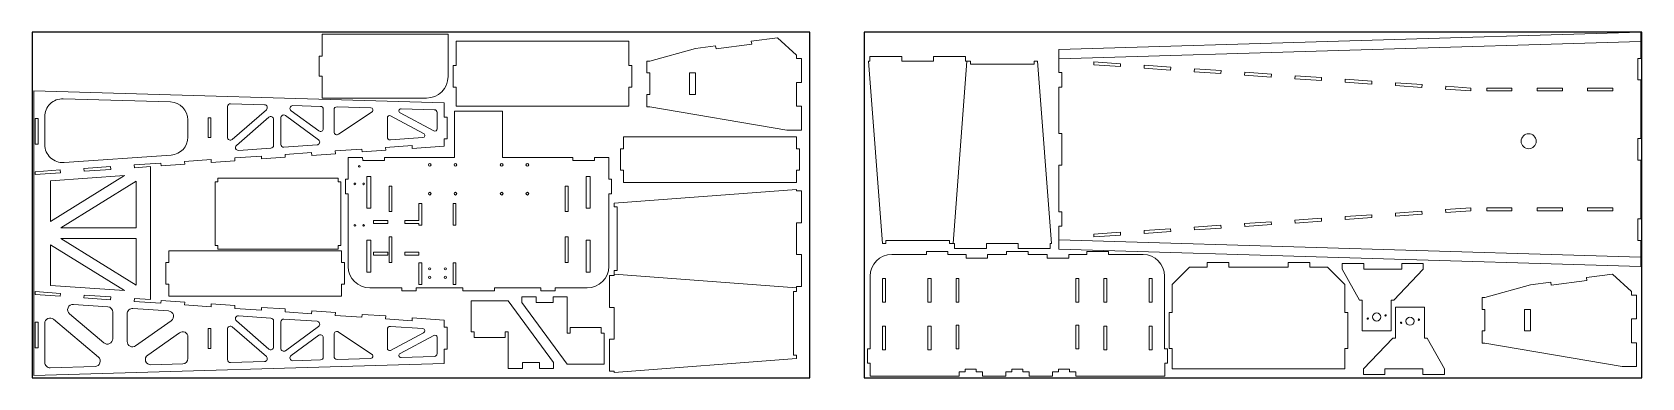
# Model space of a CAD drawing. Header units: inches. Extents: x -19891 to 11377, y -5499 to 7773.
# Drawn here: x 5698 to 11377, y 11 to 1230 of the extents above; entities that cross this region are included whole.
import ezdxf

# ---------------------------------------------------------------- set-up
doc = ezdxf.new("R2010")
doc.units = ezdxf.units.IN
doc.header["$MEASUREMENT"] = 0

msp = doc.modelspace()

# ---------------------------------------------------------------- linework, layer by layer
at = {"color": 3, "linetype": 'Continuous', "lineweight": 0}
for p, q in [((7165.216, 1222.944), (6720.494, 1222.944)), ((6720.494, 1145.086), (6720.494, 1222.944)), ((7802.908, 1198.285), (7193.308, 1198.285)), ((7193.308, 1198.285), (7193.308, 1112.267)), ((7802.908, 1112.267), (7802.908, 1198.285)), ((8327.348, 1210.4), (8235.289, 1198.352)), ((8235.289, 1198.352), (8236.664, 1187.841)), ((8394.239, 1149.011), (8327.348, 1210.4)), ((9320.767, 1168.801), (11373.839, 1230.094)), ((11373.839, 1230.094), (11373.839, 1137.821)), ((6710.334, 1145.086), (6720.494, 1145.086)), ((6710.334, 1075.086), (6710.334, 1145.086)), ((8037.734, 1172.497), (7877.066, 1128.073)), ((8109.363, 1181.872), (8037.734, 1172.497)), ((8110.738, 1171.361), (8109.363, 1181.872)), ((8236.664, 1187.841), (8110.738, 1171.361)), ((8394.753, 1137.022), (8394.239, 1149.011)), ((8411.753, 1137.022), (8394.753, 1137.022)), ((8411.753, 1052.909), (8411.753, 1137.022)), ((8766.174, 1144.359), (8653.774, 1144.359)), ((8653.774, 1144.359), (8653.774, 1127.359)), ((8766.174, 1127.359), (8766.174, 1144.359)), ((8990.973, 1144.359), (8878.573, 1144.359)), ((8878.573, 1144.359), (8878.573, 1127.359)), ((8990.973, 1127.359), (8990.973, 1144.359)), ((9320.767, 1087.421), (9320.767, 1168.801)), ((11373.839, 1137.821), (11363.679, 1137.821)), ((11363.679, 1137.821), (11363.679, 1061.621)), ((7193.308, 1112.267), (7182.708, 1112.267)), ((7182.708, 1112.267), (7182.708, 1036.067)), ((7813.508, 1112.267), (7802.908, 1112.267)), ((7813.508, 1036.067), (7813.508, 1112.267)), ((7877.066, 1128.073), (7866.906, 1128.073)), ((7866.906, 1128.073), (7866.906, 1086.479)), ((7866.906, 1086.479), (7877.066, 1086.479)), ((7877.066, 1086.479), (7877.066, 1010.279)), ((8016.906, 1086.479), (8016.906, 1010.279)), ((8037.734, 1086.479), (8016.906, 1086.479)), ((8037.734, 1010.279), (8037.734, 1086.479)), ((8653.774, 1127.359), (8648.774, 1127.359)), ((8648.774, 1127.359), (8697.574, 484.261)), ((8878.573, 1127.359), (8766.174, 1127.359)), ((8995.973, 1127.359), (8947.173, 484.261)), ((8995.973, 1127.359), (8990.973, 1127.359)), ((9008.373, 1127.359), (8995.973, 1127.359)), ((9008.373, 1116.737), (9008.373, 1127.359)), ((9233.172, 1116.737), (9008.373, 1116.737)), ((9245.572, 1127.359), (9233.172, 1127.359)), ((9233.172, 1127.359), (9233.172, 1116.737)), ((9294.372, 484.261), (9245.572, 1127.359)), ((9330.927, 1087.421), (9320.767, 1087.421)), ((9330.927, 1036.621), (9330.927, 1087.421)), ((9443.6, 1115.423), (9444.303, 1125.54)), ((9537.337, 1108.912), (9443.6, 1115.423)), ((9444.303, 1125.54), (9538.04, 1119.03)), ((9538.04, 1119.03), (9537.337, 1108.912)), ((9620.946, 1103.105), (9621.649, 1113.222)), ((9714.71, 1096.592), (9620.946, 1103.105)), ((9621.649, 1113.222), (9715.412, 1106.71)), ((9715.412, 1106.71), (9714.71, 1096.592)), ((9798.292, 1090.787), (9798.995, 1100.905)), ((9892.082, 1084.272), (9798.292, 1090.787)), ((9798.995, 1100.905), (9892.785, 1094.39)), ((9892.785, 1094.39), (9892.082, 1084.272)), ((9975.639, 1078.469), (9976.341, 1088.587)), ((9976.341, 1088.587), (10070.158, 1082.07)), ((10070.158, 1082.07), (10069.455, 1071.953)), ((7151.866, 980.993), (5704.179, 1023.651)), ((5704.179, 1023.651), (5704.179, 18.891)), ((6710.334, 1075.086), (6720.494, 1075.086)), ((6720.494, 997.635), (6720.494, 1075.086)), ((7182.708, 1036.067), (7193.308, 1036.067)), ((7193.308, 1036.067), (7193.308, 969.657)), ((7802.908, 969.657), (7802.908, 1036.067)), ((7802.908, 1036.067), (7813.508, 1036.067)), ((8394.753, 968.795), (8394.753, 1052.909)), ((8394.753, 1052.909), (8411.753, 1052.909)), ((9320.767, 872.45), (9320.767, 1036.621)), ((9320.767, 1036.621), (9330.927, 1036.621)), ((10069.455, 1071.953), (9975.639, 1078.469)), ((10152.985, 1066.151), (10153.687, 1076.269)), ((10246.828, 1059.633), (10152.985, 1066.151)), ((10153.687, 1076.269), (10247.53, 1069.751)), ((10247.53, 1069.751), (10246.828, 1059.633)), ((10330.331, 1053.833), (10331.034, 1063.951)), ((10424.2, 1047.313), (10330.331, 1053.833)), ((10331.034, 1063.951), (10424.903, 1057.431)), ((10424.903, 1057.431), (10424.2, 1047.313)), ((10507.677, 1041.515), (10508.38, 1051.633)), ((10601.573, 1034.993), (10507.677, 1041.515)), ((10508.38, 1051.633), (10602.276, 1045.111)), ((10602.276, 1045.111), (10601.573, 1034.993)), ((10685.023, 1029.197), (10685.726, 1039.315)), ((10774.399, 1022.99), (10685.023, 1029.197)), ((10685.726, 1039.315), (10774.399, 1033.156)), ((10774.399, 1033.156), (10774.399, 1022.99)), ((10830.279, 1033.156), (10919.179, 1033.156)), ((10830.279, 1022.99), (10830.279, 1033.156)), ((10919.179, 1022.99), (10830.279, 1022.99)), ((10919.179, 1033.156), (10919.179, 1022.99)), ((11008.079, 1022.99), (11008.079, 1033.156)), ((11008.079, 1033.156), (11096.979, 1033.156)), ((11096.979, 1022.99), (11008.079, 1022.99)), ((11096.979, 1033.156), (11096.979, 1022.99)), ((11185.879, 1033.156), (11274.779, 1033.156)), ((11185.879, 1022.99), (11185.879, 1033.156)), ((11274.779, 1022.99), (11185.879, 1022.99)), ((11274.779, 1033.156), (11274.779, 1022.99)), ((11363.679, 1061.621), (11373.839, 1061.621)), ((11373.839, 1061.621), (11373.839, 854.721)), ((6185.805, 984.048), (5807.649, 995.191)), ((6387.134, 859.688), (6387.134, 967.652)), ((6517.728, 974.267), (6397.594, 977.807)), ((6715.189, 968.449), (6617.635, 971.324)), ((6892.883, 963.213), (6773.609, 966.728)), ((7151.866, 980.993), (7151.866, 930.193)), ((7193.308, 969.657), (7802.908, 969.657)), ((7877.066, 1010.279), (7866.906, 1010.279)), ((7866.906, 1010.279), (7866.906, 967.219)), ((7866.906, 967.219), (7877.066, 967.219)), ((7877.066, 967.219), (8360.953, 884.681)), ((8016.906, 1010.279), (8037.734, 1010.279)), ((8411.753, 968.795), (8394.753, 968.795)), ((8411.753, 884.681), (8411.753, 968.795)), ((5708.394, 925.485), (5708.394, 835.485)), ((5718.554, 925.485), (5708.394, 925.485)), ((5718.554, 835.485), (5718.554, 925.485)), ((5742.279, 931.718), (5742.279, 833.684)), ((6247.434, 859.95), (6247.434, 920.576)), ((6318.554, 928.053), (6318.554, 858.053)), ((6328.714, 928.053), (6318.554, 928.053)), ((6328.714, 858.053), (6328.714, 928.053)), ((6524.094, 956.444), (6403.96, 852.02)), ((6532.917, 930.459), (6418.375, 830.896)), ((6549.742, 831.184), (6549.742, 922.791)), ((6575.142, 927.948), (6575.142, 834.359)), ((6708.314, 850.692), (6591.294, 936.153)), ((6708.898, 881.718), (6611.343, 952.963)), ((6725.05, 958.293), (6725.05, 889.923)), ((6763.15, 878.527), (6763.15, 956.572)), ((6896.906, 949.27), (6778.973, 870.092)), ((6951.158, 860.476), (6951.158, 928.029)), ((7079.112, 872.589), (6962.359, 934.755)), ((7115.265, 882.115), (6995.8, 945.726)), ((7116.605, 956.621), (6999.606, 960.068)), ((7126.466, 888.841), (7126.466, 946.465)), ((7151.866, 930.193), (7162.026, 930.193)), ((7162.026, 930.193), (7162.026, 853.993)), ((7357.177, 951.499), (7188.276, 951.499)), ((7188.276, 787.527), (7188.276, 951.499)), ((7357.177, 787.527), (7357.177, 951.499)), ((6318.554, 858.053), (6328.714, 858.053)), ((6962.022, 850.341), (7076.058, 858.261)), ((7151.866, 853.993), (7151.866, 827.899)), ((7151.866, 853.993), (7162.026, 853.993)), ((8394.137, 860.693), (7784.537, 860.693)), ((7784.537, 860.693), (7784.537, 819.099)), ((8360.953, 884.681), (8411.753, 884.681)), ((8394.137, 819.099), (8394.137, 860.693)), ((9330.927, 872.45), (9320.767, 872.45)), ((9330.927, 760.792), (9330.927, 872.45)), ((11373.839, 854.721), (11363.679, 854.721)), ((11363.679, 854.721), (11363.679, 778.521)), ((5708.394, 835.485), (5718.554, 835.485)), ((5810.179, 770.337), (6188.334, 796.603)), ((6425.745, 813.092), (6540.286, 821.048)), ((6586.006, 824.224), (6703.026, 832.351)), ((6590.008, 799.04), (6683.798, 805.555)), ((6590.711, 788.923), (6590.008, 799.04)), ((6683.798, 805.555), (6684.501, 795.437)), ((6768.084, 801.243), (6684.501, 795.437)), ((6767.381, 811.36), (6861.144, 817.873)), ((6768.084, 801.243), (6767.381, 811.36)), ((6861.144, 817.873), (6861.847, 807.755)), ((6945.456, 813.562), (6861.847, 807.755)), ((6944.754, 823.68), (7038.49, 830.191)), ((6945.456, 813.562), (6944.754, 823.68)), ((7038.49, 830.191), (7039.193, 820.073)), ((7151.866, 827.899), (7039.193, 820.073)), ((7784.537, 819.099), (7773.937, 819.099)), ((7773.937, 819.099), (7773.937, 742.899)), ((8404.737, 819.099), (8394.137, 819.099)), ((8404.737, 742.899), (8404.737, 819.099)), ((5708.394, 737.806), (5797.068, 743.965)), ((5797.068, 743.965), (5797.77, 733.848)), ((5880.518, 749.761), (5974.414, 756.283)), ((5881.22, 739.644), (5880.518, 749.761)), ((5975.116, 746.165), (5881.22, 739.644)), ((5974.414, 756.283), (5975.116, 746.165)), ((6057.89, 762.081), (6151.76, 768.601)), ((6058.593, 751.963), (6057.89, 762.081)), ((6115.242, 755.898), (6058.593, 751.963)), ((6115.242, 755.898), (6115.242, 286.644)), ((6151.76, 768.601), (6152.463, 758.483)), ((6235.966, 764.283), (6152.463, 758.483)), ((6235.263, 774.401), (6329.106, 780.919)), ((6235.966, 764.283), (6235.263, 774.401)), ((6329.106, 780.919), (6329.809, 770.801)), ((6413.338, 776.603), (6329.809, 770.801)), ((6412.636, 786.721), (6506.452, 793.237)), ((6413.338, 776.603), (6412.636, 786.721)), ((6506.452, 793.237), (6507.155, 783.119)), ((6590.711, 788.923), (6507.155, 783.119)), ((6863.805, 787.527), (6813.005, 787.527)), ((6813.005, 787.527), (6813.005, 711.167)), ((6863.805, 787.527), (6864.426, 777.386)), ((6864.426, 777.386), (6940.626, 777.386)), ((6940.626, 787.527), (7188.276, 787.527)), ((6940.626, 777.386), (6940.626, 787.527)), ((7605.448, 787.527), (7357.177, 787.527)), ((7605.448, 787.527), (7605.448, 777.386)), ((7605.448, 777.386), (7681.648, 777.386)), ((7732.448, 787.527), (7681.648, 787.527)), ((7681.648, 777.386), (7681.648, 787.527)), ((7732.448, 787.527), (7732.448, 711.167)), ((7773.937, 742.899), (7784.537, 742.899)), ((7784.537, 742.899), (7784.537, 699.839)), ((8394.137, 699.839), (8394.137, 742.899)), ((8394.137, 742.899), (8404.737, 742.899)), ((9320.767, 596.621), (9320.767, 760.792)), ((9320.767, 760.792), (9330.927, 760.792)), ((11363.679, 778.521), (11373.839, 778.521)), ((11373.839, 778.521), (11373.839, 571.621)), ((5708.394, 727.64), (5708.394, 737.806)), ((5797.77, 733.848), (5708.394, 727.64)), ((6023.626, 724.074), (5762.599, 705.943)), ((6023.626, 724.074), (5762.599, 562.717)), ((5762.599, 705.943), (5762.599, 562.717)), ((6064.442, 704.513), (5798.829, 540.321)), ((6064.442, 540.321), (6064.442, 704.513)), ((6343.304, 702.21), (6353.118, 702.21)), ((6343.304, 477.41), (6343.304, 702.21)), ((6353.118, 714.609), (6776.973, 714.609)), ((6353.118, 702.21), (6353.118, 714.609)), ((6776.973, 714.609), (6776.973, 702.21)), ((6786.787, 702.21), (6776.973, 702.21)), ((6786.787, 477.41), (6786.787, 702.21)), ((6803.291, 711.167), (6813.005, 711.167)), ((6803.291, 711.167), (6803.291, 660.367)), ((6879.005, 608.787), (6879.005, 721.187)), ((6879.005, 721.187), (6893.005, 721.187)), ((6893.005, 721.187), (6893.005, 608.787)), ((6956.934, 687.451), (6967.094, 687.451)), ((6956.934, 597.535), (6956.934, 687.451)), ((6967.094, 687.451), (6967.094, 597.535)), ((7578.359, 687.451), (7578.359, 597.535)), ((7588.519, 687.451), (7578.359, 687.451)), ((7588.519, 597.535), (7588.519, 687.451)), ((7652.448, 721.187), (7652.448, 608.787)), ((7666.448, 721.187), (7652.448, 721.187)), ((7666.448, 608.787), (7666.448, 721.187)), ((7742.162, 711.167), (7732.448, 711.167)), ((7742.162, 711.167), (7742.162, 660.367)), ((7784.537, 699.839), (8394.137, 699.839)), ((6813.005, 660.367), (6803.291, 660.367)), ((6813.005, 660.367), (6813.005, 403.987)), ((7062.567, 565.323), (7062.567, 625.808)), ((7062.567, 625.808), (7072.727, 625.808)), ((7072.727, 625.808), (7072.727, 549.608)), ((7182.727, 625.808), (7182.727, 549.608)), ((7192.887, 625.808), (7182.727, 625.808)), ((7192.887, 549.608), (7192.887, 625.808)), ((7732.448, 660.367), (7732.448, 403.987)), ((7732.448, 660.367), (7742.162, 660.367)), ((8394.872, 675.263), (7751.774, 626.462)), ((7751.774, 626.462), (7751.774, 614.063)), ((8394.872, 670.263), (8394.872, 675.263)), ((8411.872, 670.263), (8394.872, 670.263)), ((8411.872, 557.863), (8411.872, 670.263)), ((6893.005, 608.787), (6879.005, 608.787)), ((6967.094, 597.535), (6956.934, 597.535)), ((7578.359, 597.535), (7588.519, 597.535)), ((7652.448, 608.787), (7666.448, 608.787)), ((7751.774, 614.063), (7762.396, 614.063)), ((7762.396, 614.063), (7762.396, 389.263)), ((9330.927, 596.621), (9320.767, 596.621)), ((9330.927, 545.821), (9330.927, 596.621)), ((10152.985, 567.09), (10246.828, 573.609)), ((10246.828, 573.609), (10247.53, 563.491)), ((10330.331, 579.408), (10424.2, 585.928)), ((10331.034, 569.291), (10330.331, 579.408)), ((10424.903, 575.811), (10331.034, 569.291)), ((10424.2, 585.928), (10424.903, 575.811)), ((10507.677, 591.726), (10601.573, 598.248)), ((10508.38, 581.609), (10507.677, 591.726)), ((10602.276, 588.13), (10508.38, 581.609)), ((10601.573, 598.248), (10602.276, 588.13)), ((10685.023, 604.044), (10774.399, 610.252)), ((10685.726, 593.927), (10685.023, 604.044)), ((10774.399, 600.085), (10685.726, 593.927)), ((10774.399, 610.252), (10774.399, 600.085)), ((10830.279, 610.252), (10919.179, 610.252)), ((10830.279, 600.085), (10830.279, 610.252)), ((10919.179, 600.085), (10830.279, 600.085)), ((10919.179, 610.252), (10919.179, 600.085)), ((11008.079, 610.252), (11096.979, 610.252)), ((11008.079, 600.085), (11008.079, 610.252)), ((11096.979, 600.085), (11008.079, 600.085)), ((11096.979, 610.252), (11096.979, 600.085)), ((11185.879, 610.252), (11274.779, 610.252)), ((11185.879, 600.085), (11185.879, 610.252)), ((11274.779, 600.085), (11185.879, 600.085)), ((11274.779, 610.252), (11274.779, 600.085)), ((11373.839, 571.621), (11363.679, 571.621)), ((11363.679, 571.621), (11363.679, 495.421)), ((5798.829, 540.321), (6064.442, 540.321)), ((6952.567, 565.483), (6902.567, 565.483)), ((6902.567, 555.323), (6902.567, 565.483)), ((6952.567, 555.323), (6902.567, 555.323)), ((6952.567, 555.323), (6952.567, 565.483)), ((7012.567, 555.323), (7012.567, 565.323)), ((7062.567, 565.323), (7012.567, 565.323)), ((7012.567, 555.323), (7062.567, 555.323)), ((7062.567, 555.323), (7062.567, 549.608)), ((7072.727, 549.608), (7062.567, 549.608)), ((7182.727, 549.608), (7192.887, 549.608)), ((8394.872, 445.463), (8394.872, 557.863)), ((8394.872, 557.863), (8411.872, 557.863)), ((9320.767, 464.44), (9320.767, 545.821)), ((9320.767, 545.821), (9330.927, 545.821)), ((9443.6, 517.819), (9537.337, 524.329)), ((9444.303, 507.701), (9443.6, 517.819)), ((9538.04, 514.212), (9444.303, 507.701)), ((9537.337, 524.329), (9538.04, 514.212)), ((9620.946, 530.137), (9714.71, 536.649)), ((9621.649, 520.019), (9620.946, 530.137)), ((9715.412, 526.532), (9621.649, 520.019)), ((9714.71, 536.649), (9715.412, 526.532)), ((9798.292, 542.455), (9892.082, 548.969)), ((9798.995, 532.337), (9798.292, 542.455)), ((9892.785, 538.851), (9798.995, 532.337)), ((9892.082, 548.969), (9892.785, 538.851)), ((9975.639, 554.773), (10069.455, 561.289)), ((9976.341, 544.655), (9975.639, 554.773)), ((10070.158, 551.171), (9976.341, 544.655)), ((10069.455, 561.289), (10070.158, 551.171)), ((10153.687, 556.973), (10152.985, 567.09)), ((10247.53, 563.491), (10153.687, 556.973)), ((6023.626, 318.468), (5762.599, 479.825)), ((5762.599, 336.599), (5762.599, 479.825)), ((6064.442, 338.029), (5798.829, 502.221)), ((5798.829, 502.221), (6064.442, 502.221)), ((6064.442, 502.221), (6064.442, 338.029)), ((6789.65, 459.251), (6180.05, 459.251)), ((6180.05, 459.251), (6180.05, 417.656)), ((6343.304, 477.41), (6353.118, 477.41)), ((6353.118, 477.41), (6353.118, 465.01)), ((6353.118, 465.01), (6776.973, 465.01)), ((6776.973, 477.41), (6776.973, 465.01)), ((6786.787, 477.41), (6776.973, 477.41)), ((6789.65, 417.656), (6789.65, 459.251)), ((6879.005, 383.987), (6879.005, 496.387)), ((6879.005, 496.387), (6893.005, 496.387)), ((6893.005, 496.387), (6893.005, 383.987)), ((6956.934, 417.703), (6956.934, 507.619)), ((6956.934, 507.619), (6967.094, 507.619)), ((6967.094, 507.619), (6967.094, 417.703)), ((7578.359, 507.619), (7578.359, 417.703)), ((7588.519, 507.619), (7578.359, 507.619)), ((7588.519, 417.703), (7588.519, 507.619)), ((7652.448, 496.387), (7652.448, 383.987)), ((7666.448, 496.387), (7652.448, 496.387)), ((7666.448, 383.987), (7666.448, 496.387)), ((8697.574, 484.261), (8709.974, 484.261)), ((8709.974, 484.261), (8709.974, 494.883)), ((8709.974, 494.883), (8934.773, 494.883)), ((8852.829, 455.92), (8929.029, 455.92)), ((8852.829, 445.92), (8852.829, 455.92)), ((8929.029, 445.92), (8929.029, 455.92)), ((8934.773, 494.883), (8934.773, 484.261)), ((8934.773, 484.261), (8947.173, 484.261)), ((8947.173, 484.261), (8952.173, 484.261)), ((8952.173, 484.261), (8952.173, 467.261)), ((8952.173, 467.261), (9064.573, 467.261)), ((9064.573, 467.261), (9064.573, 484.261)), ((9064.573, 484.261), (9176.972, 484.261)), ((9135.929, 455.92), (9212.129, 455.92)), ((9135.929, 445.92), (9135.929, 455.92)), ((9176.972, 484.261), (9176.972, 467.261)), ((9176.972, 467.261), (9289.372, 467.261)), ((9212.129, 445.92), (9212.129, 455.92)), ((9289.372, 484.261), (9294.372, 484.261)), ((9289.372, 467.261), (9289.372, 484.261)), ((11373.839, 403.148), (9320.767, 464.44)), ((9419.029, 455.92), (9495.229, 455.92)), ((9419.029, 445.92), (9419.029, 455.92)), ((9495.229, 445.92), (9495.229, 455.92)), ((11363.679, 495.421), (11373.839, 495.421)), ((11373.839, 495.421), (11373.839, 403.148)), ((6180.05, 417.656), (6169.45, 417.656)), ((6169.45, 417.656), (6169.45, 341.456)), ((6800.25, 417.656), (6789.65, 417.656)), ((6800.25, 341.456), (6800.25, 417.656)), ((6902.567, 443.356), (6902.567, 453.516)), ((6952.567, 453.516), (6902.567, 453.516)), ((6952.567, 443.356), (6902.567, 443.356)), ((6952.567, 443.356), (6952.567, 453.516)), ((6967.094, 417.703), (6956.934, 417.703)), ((7012.567, 443.516), (7012.567, 453.516)), ((7062.567, 453.516), (7012.567, 453.516)), ((7062.567, 443.516), (7012.567, 443.516)), ((7062.567, 443.516), (7062.567, 453.516)), ((7062.567, 416.087), (7062.567, 339.887)), ((7072.727, 416.087), (7062.567, 416.087)), ((7072.727, 416.087), (7072.727, 339.887)), ((7182.727, 416.087), (7182.727, 339.887)), ((7192.887, 416.087), (7182.727, 416.087)), ((7192.887, 339.887), (7192.887, 416.087)), ((7578.359, 417.703), (7588.519, 417.703)), ((8411.872, 445.463), (8394.872, 445.463)), ((8411.872, 333.063), (8411.872, 445.463)), ((8852.829, 445.92), (8730.627, 445.92)), ((8992.829, 445.92), (8929.029, 445.92)), ((8992.829, 445.92), (8992.829, 432.92)), ((8992.829, 432.92), (9069.029, 432.92)), ((9135.929, 445.92), (9069.029, 445.92)), ((9069.029, 445.92), (9069.029, 432.92)), ((9279.029, 445.92), (9212.129, 445.92)), ((9279.029, 445.92), (9279.029, 432.92)), ((9279.029, 432.92), (9355.229, 432.92)), ((9419.029, 445.92), (9355.229, 445.92)), ((9355.229, 445.92), (9355.229, 432.92)), ((9617.432, 445.92), (9495.229, 445.92)), ((9780.816, 401.082), (9719.817, 340.083)), ((9843.322, 401.082), (9780.816, 401.082)), ((9919.522, 418.082), (9843.322, 418.082)), ((9843.322, 418.082), (9843.322, 401.082)), ((9919.522, 401.082), (9919.522, 418.082)), ((10129.522, 401.082), (9919.522, 401.082)), ((10205.722, 418.082), (10129.522, 418.082)), ((10129.522, 418.082), (10129.522, 401.082)), ((10205.722, 401.082), (10205.722, 418.082)), ((10268.418, 401.082), (10205.722, 401.082)), ((10329.417, 340.083), (10268.418, 401.082)), ((10320.262, 413.978), (10320.262, 393.658)), ((10396.462, 413.978), (10320.262, 413.978)), ((10396.462, 393.658), (10396.462, 413.978)), ((10606.183, 413.978), (10529.983, 413.978)), ((10529.983, 413.978), (10529.983, 393.658)), ((10606.183, 393.658), (10606.183, 413.978)), ((6169.45, 341.456), (6180.05, 341.456)), ((6180.05, 341.456), (6180.05, 298.396)), ((6789.65, 298.396), (6789.65, 341.456)), ((6789.65, 341.456), (6800.25, 341.456)), ((6893.005, 383.987), (6879.005, 383.987)), ((7652.448, 383.987), (7666.448, 383.987)), ((7751.774, 371.863), (7734.774, 371.863)), ((7734.774, 371.863), (7734.774, 259.464)), ((7762.396, 389.263), (7751.774, 389.263)), ((7751.774, 389.263), (7751.774, 376.863)), ((8394.872, 328.063), (7751.774, 376.863)), ((7751.774, 376.863), (7751.774, 371.863)), ((8654.427, 369.72), (8654.427, 113.265)), ((8698.029, 277.533), (8698.029, 361.646)), ((8698.029, 361.646), (8708.629, 361.646)), ((8708.629, 277.533), (8708.629, 361.646)), ((8858.629, 277.533), (8858.629, 361.646)), ((8858.629, 361.646), (8869.229, 361.646)), ((8869.229, 277.533), (8869.229, 361.646)), ((8957.494, 277.533), (8957.494, 361.646)), ((8967.654, 361.646), (8957.494, 361.646)), ((8967.654, 277.533), (8967.654, 361.646)), ((9380.405, 277.533), (9380.405, 361.646)), ((9380.405, 361.646), (9390.565, 361.646)), ((9390.565, 277.533), (9390.565, 361.646)), ((9478.829, 277.533), (9478.829, 361.646)), ((9478.829, 361.646), (9489.429, 361.646)), ((9489.429, 277.533), (9489.429, 361.646)), ((9639.429, 277.533), (9639.429, 361.646)), ((9639.429, 361.646), (9650.029, 361.646)), ((9650.029, 277.533), (9650.029, 361.646)), ((9693.632, 369.72), (9693.632, 113.265)), ((10320.262, 393.658), (10380.587, 285.351)), ((10529.983, 393.658), (10396.462, 393.658)), ((10502.714, 285.351), (10606.183, 393.658)), ((11055.97, 347.723), (10984.341, 338.349)), ((11057.345, 337.212), (11055.97, 347.723)), ((11183.271, 353.693), (11057.345, 337.212)), ((11273.955, 376.251), (11181.896, 364.203)), ((11181.896, 364.203), (11183.271, 353.693)), ((11340.846, 314.862), (11273.955, 376.251)), ((5708.394, 304.736), (5708.394, 314.902)), ((5708.394, 314.902), (5797.77, 308.694)), ((5797.068, 298.577), (5708.394, 304.736)), ((6023.626, 318.468), (5762.599, 336.599)), ((5797.77, 308.694), (5797.068, 298.577)), ((5880.518, 292.781), (5881.22, 302.898)), ((5974.414, 286.259), (5880.518, 292.781)), ((5881.22, 302.898), (5975.116, 296.377)), ((5975.116, 296.377), (5974.414, 286.259)), ((6057.89, 280.461), (6058.593, 290.579)), ((6058.593, 290.579), (6115.242, 286.644)), ((6152.463, 284.059), (6151.76, 273.941)), ((6152.463, 284.059), (6235.966, 278.259)), ((6180.05, 298.396), (6789.65, 298.396)), ((7001.927, 327.787), (6889.205, 327.787)), ((7001.927, 327.787), (7001.927, 317.627)), ((7001.927, 317.627), (7052.727, 317.627)), ((7052.727, 327.787), (7052.727, 317.627)), ((7052.727, 327.787), (7216.897, 327.787)), ((7072.727, 339.887), (7062.567, 339.887)), ((7182.727, 339.887), (7192.887, 339.887)), ((7216.897, 327.787), (7216.897, 317.627)), ((7216.897, 317.627), (7328.556, 317.627)), ((7328.556, 327.787), (7328.556, 317.627)), ((7328.556, 327.787), (7492.727, 327.787)), ((7475.743, 296.493), (7425.743, 296.493)), ((7425.743, 296.493), (7425.743, 276.173)), ((7475.743, 276.173), (7475.743, 296.493)), ((7492.727, 327.787), (7492.727, 317.627)), ((7492.727, 317.627), (7543.527, 317.627)), ((7585.743, 296.493), (7535.743, 296.493)), ((7535.743, 296.493), (7535.743, 276.173)), ((7543.527, 327.787), (7656.248, 327.787)), ((7543.527, 327.787), (7543.527, 317.627)), ((7585.743, 167.866), (7585.743, 296.493)), ((8384.25, 90.864), (8384.25, 315.664)), ((8384.25, 315.664), (8394.872, 315.664)), ((8394.872, 328.063), (8394.872, 333.063)), ((8394.872, 333.063), (8411.872, 333.063)), ((8394.872, 315.664), (8394.872, 328.063)), ((9719.817, 340.083), (9719.817, 241.675)), ((10329.417, 241.675), (10329.417, 340.083)), ((10380.587, 285.351), (10390.747, 285.351)), ((10390.747, 285.351), (10390.747, 176.351)), ((10492.554, 176.351), (10492.554, 285.351)), ((10492.554, 285.351), (10502.714, 285.351)), ((10823.673, 293.924), (10813.513, 293.924)), ((10813.513, 293.924), (10813.513, 252.33)), ((10984.341, 338.349), (10823.673, 293.924)), ((11341.36, 302.873), (11340.846, 314.862)), ((11358.36, 302.873), (11341.36, 302.873)), ((11358.36, 218.76), (11358.36, 302.873)), ((5829.825, 236.328), (5950.827, 134.3)), ((5843.425, 269.896), (5964.427, 261.491)), ((5982.157, 148.864), (5982.157, 242.487)), ((6032.957, 236.312), (6032.957, 138.914)), ((6053.327, 255.317), (6179.208, 246.573)), ((6151.76, 273.941), (6057.89, 280.461)), ((6235.263, 268.141), (6235.966, 278.259)), ((6329.106, 261.623), (6235.263, 268.141)), ((6329.809, 271.741), (6329.106, 261.623)), ((6329.809, 271.741), (6413.338, 265.939)), ((6412.636, 255.821), (6413.338, 265.939)), ((6506.452, 249.305), (6412.636, 255.821)), ((6425.745, 229.45), (6540.286, 221.494)), ((6507.155, 259.423), (6506.452, 249.305)), ((6507.155, 259.423), (6590.711, 253.619)), ((6590.008, 243.502), (6590.711, 253.619)), ((6683.798, 236.987), (6590.008, 243.502)), ((6684.501, 247.105), (6683.798, 236.987)), ((6684.501, 247.105), (6768.084, 241.3)), ((6767.381, 231.182), (6768.084, 241.3)), ((6861.144, 224.669), (6767.381, 231.182)), ((6861.847, 234.787), (6861.144, 224.669)), ((6861.847, 234.787), (6945.456, 228.98)), ((6944.754, 218.862), (6945.456, 228.98)), ((7377.335, 281.851), (7247.015, 281.851)), ((7247.015, 281.851), (7247.015, 172.851)), ((7537.335, 64.544), (7377.335, 281.851)), ((7425.743, 276.173), (7585.743, 58.866)), ((7535.743, 276.173), (7475.743, 276.173)), ((7734.774, 259.464), (7751.774, 259.464)), ((7751.774, 259.464), (7751.774, 147.064)), ((8698.029, 277.533), (8708.629, 277.533)), ((8858.629, 277.533), (8869.229, 277.533)), ((8957.494, 277.533), (8967.654, 277.533)), ((9380.405, 277.533), (9390.565, 277.533)), ((9478.829, 277.533), (9489.429, 277.533)), ((9639.429, 277.533), (9650.029, 277.533)), ((9719.817, 241.675), (9709.217, 241.675)), ((9709.217, 241.675), (9709.217, 114.675)), ((10340.017, 241.675), (10329.417, 241.675)), ((10340.017, 114.675), (10340.017, 241.675)), ((10610.164, 259.623), (10508.357, 259.623)), ((10508.357, 259.623), (10508.357, 150.623)), ((10610.164, 150.623), (10610.164, 259.623)), ((10813.513, 252.33), (10823.673, 252.33)), ((10823.673, 252.33), (10823.673, 176.13)), ((10963.513, 252.33), (10963.513, 176.13)), ((10984.341, 252.33), (10963.513, 252.33)), ((10984.341, 176.13), (10984.341, 252.33)), ((5708.394, 207.057), (5718.554, 207.057)), ((5708.394, 117.057), (5708.394, 207.057)), ((5718.554, 207.057), (5718.554, 117.057)), ((5742.279, 65.045), (5742.279, 202.716)), ((5773.609, 217.28), (5931.37, 84.257)), ((6062.976, 123.339), (6188.857, 211.994)), ((6318.554, 184.489), (6328.714, 184.489)), ((6318.554, 114.489), (6318.554, 184.489)), ((6328.714, 184.489), (6328.714, 114.489)), ((6387.134, 182.854), (6387.134, 74.89)), ((6524.094, 86.098), (6403.96, 190.522)), ((6532.917, 112.083), (6418.375, 211.646)), ((6549.742, 211.358), (6549.742, 119.752)), ((6575.142, 114.594), (6575.142, 208.183)), ((6586.006, 218.318), (6703.026, 210.191)), ((6708.314, 191.85), (6591.294, 106.389)), ((6896.906, 93.272), (6778.973, 172.45)), ((7038.49, 212.351), (6944.754, 218.862)), ((6951.158, 182.066), (6951.158, 114.513)), ((6962.022, 192.201), (7076.058, 184.281)), ((7039.193, 222.469), (7038.49, 212.351)), ((7039.193, 222.469), (7151.866, 214.643)), ((7151.866, 189.17), (7151.866, 214.643)), ((7151.866, 189.17), (7162.026, 189.17)), ((7162.026, 112.349), (7162.026, 189.17)), ((7247.015, 172.851), (7257.175, 172.851)), ((7257.175, 172.851), (7257.175, 152.851)), ((7367.175, 152.851), (7367.175, 172.851)), ((7367.175, 172.851), (7377.335, 172.851)), ((7377.335, 172.851), (7377.335, 44.224)), ((7705.903, 187.866), (7595.903, 187.866)), ((7595.903, 187.866), (7595.903, 167.866)), ((7705.903, 167.866), (7705.903, 187.866)), ((8698.029, 109.306), (8698.029, 193.419)), ((8698.029, 193.419), (8708.629, 193.419)), ((8708.629, 109.306), (8708.629, 193.419)), ((8858.629, 109.306), (8858.629, 193.419)), ((8858.629, 193.419), (8869.229, 193.419)), ((8869.229, 109.306), (8869.229, 193.419)), ((8957.494, 113.183), (8957.494, 196.327)), ((8967.654, 196.327), (8957.494, 196.327)), ((8967.654, 113.183), (8967.654, 196.327)), ((9380.405, 113.183), (9380.405, 196.327)), ((9380.405, 196.327), (9390.565, 196.327)), ((9390.565, 113.183), (9390.565, 196.327)), ((9478.829, 109.306), (9478.829, 193.419)), ((9478.829, 193.419), (9489.429, 193.419)), ((9489.429, 109.306), (9489.429, 193.419)), ((9639.429, 109.306), (9639.429, 193.419)), ((9639.429, 193.419), (9650.029, 193.419)), ((9650.029, 109.306), (9650.029, 193.419)), ((10390.747, 176.351), (10492.554, 176.351)), ((10823.673, 176.13), (10813.513, 176.13)), ((10813.513, 176.13), (10813.513, 133.07)), ((10963.513, 176.13), (10984.341, 176.13)), ((11341.36, 134.646), (11341.36, 218.76)), ((11341.36, 218.76), (11358.36, 218.76)), ((5718.554, 117.057), (5708.394, 117.057)), ((6105.397, 91.081), (6217.415, 169.973)), ((6247.434, 154.398), (6247.434, 78.807)), ((6328.714, 114.489), (6318.554, 114.489)), ((6708.898, 160.824), (6611.343, 89.579)), ((6725.05, 84.249), (6725.05, 152.619)), ((6763.15, 164.015), (6763.15, 85.97)), ((7079.112, 169.953), (6962.359, 107.787)), ((7115.265, 160.427), (6995.8, 96.816)), ((7126.466, 153.701), (7126.466, 96.077)), ((7257.175, 152.851), (7367.175, 152.851)), ((7595.903, 167.866), (7585.743, 167.866)), ((7716.063, 167.866), (7705.903, 167.866)), ((7716.063, 58.866), (7716.063, 167.866)), ((7751.774, 147.064), (7734.774, 147.064)), ((7734.774, 147.064), (7734.774, 34.664)), ((9709.217, 114.675), (9719.817, 114.675)), ((9719.817, 114.675), (9719.817, 43.082)), ((10329.417, 43.082), (10329.417, 114.675)), ((10329.417, 114.675), (10340.017, 114.675)), ((10498.197, 150.623), (10394.729, 42.316)), ((10508.357, 150.623), (10498.197, 150.623)), ((10620.324, 150.623), (10610.164, 150.623)), ((10680.649, 42.316), (10620.324, 150.623)), ((10813.513, 133.07), (10823.673, 133.07)), ((10823.673, 133.07), (11307.56, 50.533)), ((11358.36, 134.646), (11341.36, 134.646)), ((11358.36, 50.533), (11358.36, 134.646)), ((7151.866, 61.549), (5704.179, 18.891)), ((6228.946, 59.765), (6116.927, 56.464)), ((6517.728, 68.275), (6397.594, 64.735)), ((6715.189, 74.093), (6617.635, 71.218)), ((6892.883, 79.329), (6773.609, 75.814)), ((7116.605, 85.921), (6999.606, 82.474)), ((7151.866, 112.349), (7151.866, 61.549)), ((7151.866, 112.349), (7162.026, 112.349)), ((7427.335, 44.224), (7427.335, 64.544)), ((7427.335, 64.544), (7487.335, 64.544)), ((7487.335, 64.544), (7487.335, 44.224)), ((7537.335, 44.224), (7537.335, 64.544)), ((7585.743, 58.866), (7716.063, 58.866)), ((7751.774, 29.664), (8394.872, 78.464)), ((8394.872, 90.864), (8384.25, 90.864)), ((8394.872, 78.464), (8394.872, 90.864)), ((8644.735, 62.465), (8644.738, 113.265)), ((8654.328, 62.465), (8644.735, 62.465)), ((8644.738, 113.265), (8654.427, 113.265)), ((8654.328, 16.374), (8654.328, 62.465)), ((8698.029, 109.306), (8708.629, 109.306)), ((8858.629, 109.306), (8869.229, 109.306)), ((8967.654, 113.183), (8957.494, 113.183)), ((9380.405, 113.183), (9390.565, 113.183)), ((9478.829, 109.306), (9489.429, 109.306)), ((9639.429, 109.306), (9650.029, 109.306)), ((9703.321, 113.265), (9693.632, 113.265)), ((9693.945, 16.374), (9693.904, 62.465)), ((9693.904, 62.465), (9703.324, 62.465)), ((9703.324, 62.465), (9703.321, 113.265)), ((5919.652, 50.651), (5761.89, 46.003)), ((7377.335, 44.224), (7427.335, 44.224)), ((7487.335, 44.224), (7537.335, 44.224)), ((7734.774, 34.664), (7751.774, 34.664)), ((7751.774, 34.664), (7751.774, 29.664)), ((8968.275, 16.374), (8654.328, 16.374)), ((8968.275, 16.374), (8968.275, 31.374)), ((8990.282, 31.374), (8968.275, 31.374)), ((8990.282, 41.874), (8990.282, 31.374)), ((9028.382, 41.874), (8990.282, 41.874)), ((9028.382, 31.374), (9028.382, 41.874)), ((9050.389, 31.374), (9028.382, 31.374)), ((9050.389, 31.374), (9050.389, 16.374)), ((9050.389, 16.374), (9132.733, 16.374)), ((9132.733, 16.374), (9132.952, 31.374)), ((9155.015, 31.374), (9132.952, 31.374)), ((9155.015, 41.874), (9155.015, 31.374)), ((9193.115, 41.874), (9155.015, 41.874)), ((9193.115, 31.374), (9193.115, 41.874)), ((9215.177, 31.374), (9193.115, 31.374)), ((9215.177, 31.374), (9215.177, 16.374)), ((9215.177, 16.374), (9297.425, 16.374)), ((9297.425, 16.374), (9297.425, 31.374)), ((9297.425, 31.374), (9319.547, 31.374)), ((9319.547, 41.874), (9319.547, 31.374)), ((9357.647, 41.874), (9319.547, 41.874)), ((9357.647, 31.374), (9357.647, 41.874)), ((9379.769, 31.374), (9357.647, 31.374)), ((9379.769, 31.374), (9379.769, 16.374)), ((9693.945, 16.374), (9379.769, 16.374)), ((9719.817, 43.082), (10329.417, 43.082)), ((10394.729, 42.316), (10394.729, 21.996)), ((10394.729, 21.996), (10470.929, 21.996)), ((10470.929, 21.996), (10470.929, 42.316)), ((10470.929, 42.316), (10604.449, 42.316)), ((10604.449, 42.316), (10604.449, 21.996)), ((10604.449, 21.996), (10680.649, 21.996)), ((10680.649, 21.996), (10680.649, 42.316)), ((11307.56, 50.533), (11358.36, 50.533))]:
    msp.add_line(p, q, dxfattribs=at)
at = {"color": 3, "lineweight": 0}
for p, q in [((7165.216, 1222.944), (7165.216, 1073.93)), ((6720.494, 997.635), (7089.001, 997.702))]:
    msp.add_line(p, q, dxfattribs=at)
at = {"color": 1, "linetype": 'Continuous', "lineweight": 0}
for p, q in [((9320.767, 1135.787), (11373.839, 1197.079)), ((11373.839, 436.163), (9320.767, 497.455))]:
    msp.add_line(p, q, dxfattribs=at)
for points in [[(5697.936, 10.894), (8441.136, 10.894), (8441.136, 1230.094), (5697.936, 1230.094)], [(8633.983, 10.894), (11377.183, 10.894), (11377.183, 1230.094), (8633.983, 1230.094)]]:
    msp.add_lwpolyline(points, close=True)
at = {"color": 3, "linetype": 'Continuous', "lineweight": 0}
for centre, radius in [((10977.993, 845.465), 26.581), ((6852.003, 756.808), 3.175), ((7100.451, 762.127), 4.762), ((7191.002, 762.127), 4.762), ((7354.451, 762.127), 4.762), ((7445.002, 762.127), 4.762), ((6836.603, 694.786), 3.175), ((6867.403, 694.786), 3.175), ((7100.451, 660.527), 4.762), ((7191.002, 660.527), 4.762), ((7354.451, 660.527), 4.762), ((7445.002, 660.527), 4.762), ((6836.603, 548.736), 3.175), ((6867.403, 548.736), 3.175), ((7100.074, 395.327), 4), ((7155.379, 395.327), 4), ((7100.074, 365.327), 4), ((7155.379, 365.327), 4), ((10441.651, 225.405), 14.288), ((10472.937, 230.81), 2.381), ((10410.364, 219.999), 2.381), ((10527.974, 205.164), 2.381), ((10559.261, 210.569), 14.288), ((10590.547, 215.975), 2.381)]:
    msp.add_circle(centre, radius, dxfattribs=at)
at = {"color": 3, "lineweight": 0}
for centre, radius, start, end in [((7088.987, 1073.93), 76.229, 270.010449, 0), ((8730.627, 369.72), 76.2, 90, 179.98578), ((9617.432, 369.72), 76.2, 360, 90)]:
    msp.add_arc(centre, radius, start, end, dxfattribs=at)
at = {"color": 3, "linetype": 'Continuous', "lineweight": 0}
for centre, radius, start, end in [((5805.779, 931.718), 63.5, 88.312195, 180), ((6183.934, 920.576), 63.5, 0, 88.312195), ((6397.294, 967.652), 10.16, 88.312195, 180), ((6517.429, 964.112), 10.16, 310.998018, 88.312195), ((6617.336, 961.168), 10.16, 88.312195, 233.858887), ((6714.89, 958.293), 10.16, 0, 88.312195), ((6773.31, 956.572), 10.16, 88.312195, 180), ((6539.582, 922.791), 10.16, 0, 130.998018), ((6585.302, 927.948), 10.16, 53.858887, 180), ((6892.659, 955.596), 7.62, 303.876609, 88.312195), ((6958.778, 928.029), 7.62, 61.966221, 180), ((6999.381, 952.452), 7.62, 88.312195, 241.966221), ((7116.306, 946.465), 10.16, 0, 88.312195), ((6183.934, 859.95), 63.5, 273.973206, 0), ((6397.294, 859.688), 10.16, 180, 310.998018), ((6714.89, 889.923), 10.16, 233.858887, 0), ((6773.31, 878.527), 10.16, 180, 303.876609), ((6961.318, 860.476), 10.16, 180, 273.973206), ((7075.53, 865.863), 7.62, 273.973206, 61.966221), ((7118.846, 888.841), 7.62, 241.966221, 0), ((5805.779, 833.684), 63.5, 180, 273.973206), ((6425.041, 823.228), 10.16, 130.998018, 273.973206), ((6539.582, 831.184), 10.16, 273.973206, 0), ((6585.302, 834.359), 10.16, 180, 273.973206), ((6702.322, 842.487), 10.16, 273.973206, 53.858887), ((6889.205, 403.987), 76.2, 180, 270), ((7656.248, 403.987), 76.2, 270, 0), ((5842.105, 250.892), 19.05, 86.026794, 229.862771), ((5963.107, 242.487), 19.05, 0, 86.026794), ((6052.007, 236.312), 19.05, 86.026794, 180), ((6177.888, 227.569), 19.05, 305.156099, 86.026794), ((6425.041, 219.314), 10.16, 86.026794, 229.001982), ((5761.329, 202.716), 19.05, 49.862771, 180), ((6228.384, 154.398), 19.05, 0, 125.156099), ((6397.294, 182.854), 10.16, 49.001982, 180), ((6539.582, 211.358), 10.16, 0, 86.026794), ((6585.302, 208.183), 10.16, 86.026794, 180), ((6702.322, 200.055), 10.16, 306.141113, 86.026794), ((6773.31, 164.015), 10.16, 56.123391, 180), ((6961.318, 182.066), 10.16, 86.026794, 180), ((7075.53, 176.679), 7.62, 298.033779, 86.026794), ((5963.107, 148.864), 19.05, 229.862771, 0), ((6052.007, 138.914), 19.05, 180, 305.156099), ((6539.582, 119.752), 10.16, 229.001982, 0), ((6585.302, 114.594), 10.16, 180, 306.141113), ((6714.89, 152.619), 10.16, 0, 126.141113), ((6958.778, 114.513), 7.62, 180, 298.033779), ((7118.846, 153.701), 7.62, 0, 118.033779), ((5761.329, 65.045), 19.05, 180, 271.687805), ((5919.09, 69.693), 19.05, 271.687805, 49.862771), ((6116.366, 75.506), 19.05, 125.156099, 271.687805), ((6228.384, 78.807), 19.05, 271.687805, 0), ((6397.294, 74.89), 10.16, 180, 271.687805), ((6517.429, 78.43), 10.16, 271.687805, 49.001982), ((6617.336, 81.374), 10.16, 126.141113, 271.687805), ((6714.89, 84.249), 10.16, 271.687805, 0), ((6773.31, 85.97), 10.16, 180, 271.687805), ((6892.659, 86.946), 7.62, 271.687805, 56.123391), ((6999.381, 90.09), 7.62, 118.033779, 271.687805), ((7116.306, 96.077), 10.16, 271.687805, 0)]:
    msp.add_arc(centre, radius, start, end, dxfattribs=at)

doc.saveas('drawing.dxf')
